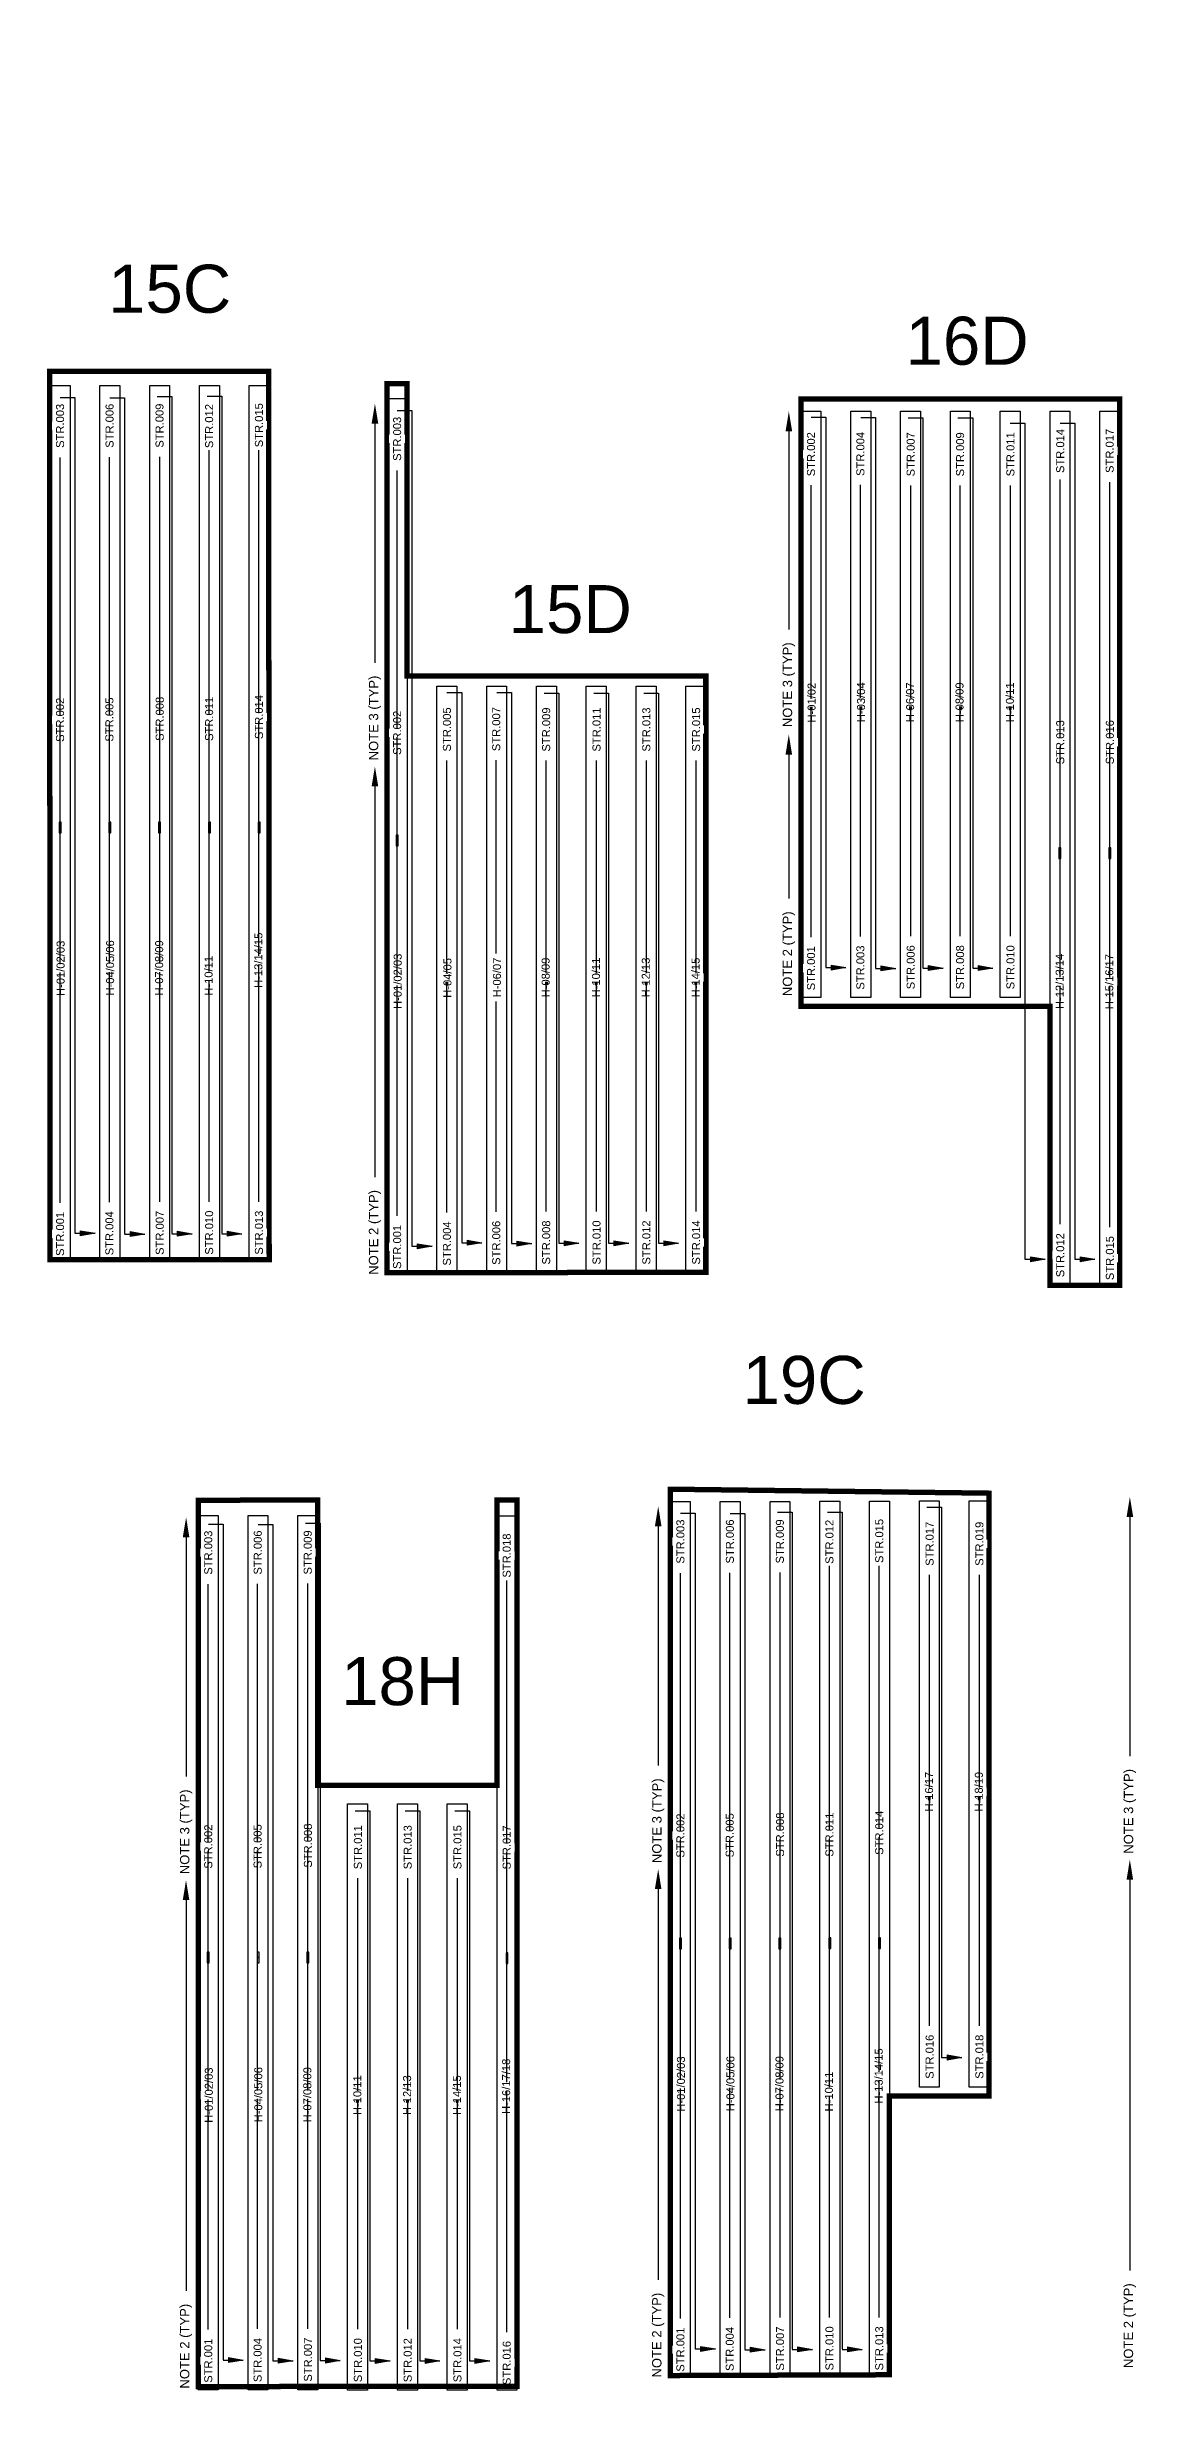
# Model space of a CAD drawing. Header units: feet. Extents: x -3 to 4075, y -14 to 63730.
# Drawn here: x 1572 to 1980, y 130 to 1009 of the extents above; entities that cross this region are included whole.
import ezdxf
from ezdxf import colors
from ezdxf.entities.mleader import LeaderData, LeaderLine
from ezdxf.math import Vec2, Vec3

# ---------------------------------------------------------------- set-up
doc = ezdxf.new("R2010")
doc.units = ezdxf.units.FT
doc.header["$MEASUREMENT"] = 0
for name, color, linetype in [('E-TEXT', 7, 'Continuous'), ('G-ANNO-TEXT', 1, 'Continuous'), ('JINKO', 210, 'Continuous'), ('PV-LBD ARCHETYPES', 7, 'Continuous'), ('PVcase PV Modules (detailed)', 142, 'Continuous'), ('PVcase PV Modules (optimised)', 142, 'Continuous')]:
    doc.layers.add(name, color=color, linetype=linetype)
doc.styles.add('NEI-A', font='arial.ttf')

# ---------------------------------------------------------------- blocks, each defined once
blk = doc.blocks.new('1P87@52DEG F TR ID3 PVBlock')
at = {"layer": 'PVcase PV Modules (detailed)', "color": 0}
blk.add_polyline3d([(-4.10355, -167.724, 0), (-3.35745, -167.724, 0), (-3.35745, -163.724, 0), (-4.10355, -163.724, 0)], close=True, dxfattribs=at)
blk.add_polyline3d([(-3.543975, -165.910525, 0), (-3.543975, -165.537475, 0), (-3.7305, -165.724, 0), (-3.917025, -165.537475, 0), (-3.917025, -165.910525, 0)], dxfattribs=at)
at = {"layer": 'PVcase PV Modules (optimised)', "color": 0}
for points in [[(0, 0, 0), (0, -327.727, 0), (-7.461, -327.727, 0), (-7.461, 0, 0)], [(-4.10355, -167.724, 0), (-3.35745, -167.724, 0), (-3.35745, -163.724, 0), (-4.10355, -163.724, 0)]]:
    blk.add_polyline3d(points, close=True, dxfattribs=at)
blk.add_polyline3d([(-3.543975, -165.910525, 0), (-3.543975, -165.537475, 0), (-3.7305, -165.724, 0), (-3.917025, -165.537475, 0), (-3.917025, -165.910525, 0)], dxfattribs=at)
blk = doc.blocks.new('1P58@52DEG F TR ID3 PVBlock')
at = {"layer": 'PVcase PV Modules (detailed)', "color": 0}
blk.add_polyline3d([(-4.10355, -111.909, 0), (-3.35745, -111.909, 0), (-3.35745, -107.909, 0), (-4.10355, -107.909, 0)], close=True, dxfattribs=at)
blk.add_polyline3d([(-3.543975, -110.095525, 0), (-3.543975, -109.722475, 0), (-3.7305, -109.909, 0), (-3.917025, -109.722475, 0), (-3.917025, -110.095525, 0)], dxfattribs=at)
at = {"layer": 'PVcase PV Modules (optimised)', "color": 0}
for points in [[(0, 0, 0), (0, -219.818, 0), (-7.461, -219.818, 0), (-7.461, 0, 0)], [(-4.10355, -111.909, 0), (-3.35745, -111.909, 0), (-3.35745, -107.909, 0), (-4.10355, -107.909, 0)]]:
    blk.add_polyline3d(points, close=True, dxfattribs=at)
blk.add_polyline3d([(-3.543975, -110.095525, 0), (-3.543975, -109.722475, 0), (-3.7305, -109.909, 0), (-3.917025, -109.722475, 0), (-3.917025, -110.095525, 0)], dxfattribs=at)
blk = doc.blocks.new('_ClosedBlank')
at = {"color": 0, "linetype": 'ByBlock', "lineweight": -2}
for p, q in [((-1, 0.17), (0, 0)), ((-1, 0.17), (-1, -0.17)), ((0, 0), (-1, -0.17))]:
    blk.add_line(p, q, dxfattribs=at)
blk = doc.blocks.new('AR')
h = blk.add_hatch(color=256)
h.dxf.hatch_style = 1
h.paths.add_polyline_path([(0, 0.03), (0, -0.03), (0.18, 0)])
at = {"xscale": 0.1800047113158301, "yscale": 0.1800047113158301, "zscale": 0.1800047113158301}
blk.add_blockref('_ClosedBlank', (0.18, 0), dxfattribs=at)

msp = doc.modelspace()

# ---------------------------------------------------------------- linework, layer by layer
at = {"const_width": 2}
for points in [[(1655.56, 887.24), (1573.49, 887.24), (1573.69, 554.21), (1655.75, 554.21)], [(1806.05, 135.91), (1888.12, 136.19), (1888.12, 240.73), (1925.43, 240.73), (1925.43, 466.71), (1806.05, 468.2)]]:
    msp.add_lwpolyline(points, close=True, dxfattribs=at)
for points in [[(1699.94, 882.63), (1707.4, 882.63), (1707.4, 773.11), (1819.32, 773.11), (1819.32, 549.52), (1699.94, 549.34), (1699.94, 882.63)], [(1854.99, 649.24), (1948.25, 649.24), (1948.25, 544.69), (1974.36, 544.69), (1974.36, 876.97), (1854.99, 876.97), (1854.99, 649.24)], [(1748.57, 464.16), (1748.57, 131.88), (1629.2, 131.77), (1629.2, 464.05), (1673.96, 464.16), (1673.96, 357.22), (1741.11, 357.22), (1741.11, 464.16), (1748.57, 464.16)]]:
    msp.add_lwpolyline(points, dxfattribs=at)
at = {"layer": 'E-TEXT'}
for p, q in [((1577.45, 877.47), (1582.95, 877.47)), ((1582.95, 877.47), (1582.95, 564.21)), ((1596.11, 877.38), (1601.61, 877.38)), ((1601.61, 877.38), (1601.61, 563.92)), ((1613.83, 877.91), (1619.32, 877.91)), ((1619.32, 877.91), (1619.32, 564.04)), ((1703.71, 872.6), (1709.21, 872.6)), ((1709.21, 872.6), (1709.21, 559.35)), ((1858.75, 870.11, -0.13), (1864.25, 870.11, -0.13)), ((1864.25, 870.11, -0.13), (1864.25, 663.8, -0.13)), ((1877.41, 870.03, -0.13), (1882.91, 870.03, -0.13)), ((1882.91, 870.03, -0.13), (1882.91, 663.51, -0.13)), ((1895.13, 869.86, -0.13), (1900.63, 869.86, -0.13)), ((1900.63, 869.86, -0.13), (1900.63, 663.63, -0.13)), ((1913.78, 869.86, -0.13), (1919.28, 869.86, -0.13)), ((1577.44, 575.55), (1577.44, 855.03)), ((1595.92, 575.8), (1595.92, 855.14)), ((1614.77, 575.92), (1614.77, 855.27)), ((1633.28, 575.92), (1633.28, 857.75)), ((1651.93, 575.92), (1651.93, 857.75)), ((1703.7, 570.68), (1703.7, 850.17)), ((1858.74, 675.14, -0.13), (1858.74, 844.59, -0.13)), ((1877.23, 675.39, -0.13), (1877.23, 844.7, -0.13)), ((1896.07, 675.51, -0.13), (1896.07, 844.54, -0.13)), ((1914.58, 675.51, -0.13), (1914.58, 844.54, -0.13)), ((1933.44, 675.51, -0.13), (1933.44, 844.54, -0.13)), ((1952.09, 567.56), (1952.09, 846.75)), ((1970.68, 566.46), (1970.68, 845.8)), ((1722.36, 766.94), (1727.86, 766.94)), ((1727.86, 766.94), (1727.86, 560.63)), ((1741.02, 766.85), (1746.52, 766.85)), ((1746.52, 766.85), (1746.52, 560.33)), ((1758.74, 766.69), (1764.23, 766.69)), ((1777.39, 766.69), (1782.89, 766.69)), ((1782.89, 766.69), (1782.89, 560.45)), ((1796.04, 766.69), (1801.54, 766.69)), ((1722.35, 571.96), (1722.35, 741.41)), ((1740.83, 572.22), (1740.83, 741.52)), ((1759.53, 572.33), (1759.53, 741.36)), ((1778.39, 572.33), (1778.39, 741.36)), ((1797.05, 572.33), (1797.05, 741.36)), ((1815.7, 572.33), (1815.7, 741.36)), ((1864.25, 663.76, -0.13), (1871.81, 663.76, -0.13)), ((1882.91, 663.47, -0.13), (1890.47, 663.47, -0.13)), ((1900.63, 663.58, -0.13), (1908.18, 663.58, -0.13)), ((1582.95, 564.17), (1590.51, 564.17)), ((1601.61, 563.87), (1609.17, 563.87)), ((1619.32, 563.99), (1626.88, 563.99)), ((1709.21, 559.3), (1716.77, 559.3)), ((1727.86, 560.58), (1735.42, 560.58)), ((1746.52, 560.29), (1754.08, 560.29)), ((1782.89, 560.4), (1790.44, 560.4)), ((1809.82, 459.17), (1815.32, 459.17)), ((1815.32, 459.17), (1815.32, 145.91)), ((1828.48, 459.08), (1833.98, 459.08)), ((1833.98, 459.08), (1833.98, 145.62)), ((1846.19, 459.61), (1851.69, 459.61)), ((1851.69, 459.61), (1851.69, 145.74)), ((1902.15, 461.42), (1907.65, 461.42)), ((1632.96, 455.03), (1638.46, 455.03)), ((1638.46, 455.03), (1638.46, 141.77)), ((1651.62, 454.94), (1657.12, 454.94)), ((1657.12, 454.94), (1657.12, 141.48)), ((1669.34, 455.47), (1674.83, 455.47)), ((1674.83, 455.47), (1674.83, 141.6)), ((1865.64, 157.62), (1865.64, 439.45)), ((1884.3, 157.62), (1884.3, 439.45)), ((1632.95, 153.11), (1632.95, 432.59)), ((1651.43, 153.36), (1651.43, 432.7)), ((1670.28, 153.48), (1670.28, 432.83)), ((1744.74, 152.14), (1744.74, 433.97)), ((1809.81, 157.25), (1809.81, 436.74)), ((1828.29, 157.5), (1828.29, 436.84)), ((1847.14, 157.62), (1847.14, 436.97)), ((1903.16, 267.07), (1903.16, 436.09)), ((1921.81, 267.07), (1921.81, 436.09)), ((1687.99, 347.66), (1693.49, 347.66)), ((1693.49, 347.66), (1693.49, 141.43)), ((1706.64, 347.66), (1712.14, 347.66)), ((1725.29, 347.66), (1730.79, 347.66)), ((1688.99, 153.31), (1688.99, 322.34)), ((1707.65, 153.31), (1707.65, 322.34)), ((1726.3, 153.31), (1726.3, 322.34)), ((1638.46, 141.73), (1646.02, 141.73)), ((1657.12, 141.43), (1664.68, 141.43)), ((1674.83, 141.55), (1682.39, 141.55)), ((1693.49, 141.38), (1701.04, 141.38)), ((1815.32, 145.87), (1822.88, 145.87)), ((1833.98, 145.58), (1841.54, 145.58)), ((1851.69, 145.69), (1859.25, 145.69))]:
    msp.add_line(p, q, dxfattribs=at)

# ---------------------------------------------------------------- block references
at = {"layer": 'E-TEXT', "xscale": 30.78777906583937, "yscale": 30.78777906583937, "zscale": 30.78777906583937}
for p in [(1866.27, 663.76, -0.13), (1884.93, 663.47, -0.13), (1902.64, 663.58, -0.13), (1584.97, 564.17), (1603.62, 563.87), (1621.34, 563.99), (1711.22, 559.3), (1729.88, 560.58), (1748.53, 560.29), (1784.9, 560.4), (1959.53, 554.41), (1640.48, 141.73), (1659.13, 141.43), (1676.85, 141.55), (1695.5, 141.38), (1817.34, 145.87), (1835.99, 145.58), (1853.71, 145.69)]:
    msp.add_blockref('AR', p, dxfattribs=at)
at = {"layer": 'JINKO'}
for name, p in [('1P87@52DEG F TR ID3 PVBlock', (1581.15, 881.94)), ('1P87@52DEG F TR ID3 PVBlock', (1599.8, 881.94)), ('1P87@52DEG F TR ID3 PVBlock', (1618.45, 881.94)), ('1P87@52DEG F TR ID3 PVBlock', (1637.1, 881.94)), ('1P87@52DEG F TR ID3 PVBlock', (1655.75, 881.94)), ('1P87@52DEG F TR ID3 PVBlock', (1707.4, 877.07)), ('1P58@52DEG F TR ID3 PVBlock', (1862.45, 872.42, -0.13)), ('1P58@52DEG F TR ID3 PVBlock', (1881.1, 872.42, -0.13)), ('1P58@52DEG F TR ID3 PVBlock', (1899.75, 872.42, -0.13)), ('1P58@52DEG F TR ID3 PVBlock', (1918.4, 872.42, -0.13)), ('1P58@52DEG F TR ID3 PVBlock', (1937.06, 872.42, -0.13)), ('1P87@52DEG F TR ID3 PVBlock', (1955.71, 872.42)), ('1P87@52DEG F TR ID3 PVBlock', (1974.36, 872.42)), ('1P58@52DEG F TR ID3 PVBlock', (1726.06, 769.28)), ('1P58@52DEG F TR ID3 PVBlock', (1744.71, 769.28)), ('1P58@52DEG F TR ID3 PVBlock', (1763.36, 769.28)), ('1P58@52DEG F TR ID3 PVBlock', (1782.01, 769.28)), ('1P58@52DEG F TR ID3 PVBlock', (1800.66, 769.28)), ('1P58@52DEG F TR ID3 PVBlock', (1819.32, 769.28)), ('1P87@52DEG F TR ID3 PVBlock', (1636.66, 458.31)), ('1P87@52DEG F TR ID3 PVBlock', (1655.31, 458.31)), ('1P87@52DEG F TR ID3 PVBlock', (1673.96, 458.31)), ('1P87@52DEG F TR ID3 PVBlock', (1748.57, 458.16)), ('1P87@52DEG F TR ID3 PVBlock', (1813.51, 463.64)), ('1P87@52DEG F TR ID3 PVBlock', (1832.17, 463.64)), ('1P87@52DEG F TR ID3 PVBlock', (1850.82, 463.64)), ('1P87@52DEG F TR ID3 PVBlock', (1869.47, 463.76)), ('1P87@52DEG F TR ID3 PVBlock', (1888.12, 463.76)), ('1P58@52DEG F TR ID3 PVBlock', (1906.77, 463.79)), ('1P58@52DEG F TR ID3 PVBlock', (1925.43, 463.79)), ('1P58@52DEG F TR ID3 PVBlock', (1692.61, 350.25)), ('1P58@52DEG F TR ID3 PVBlock', (1711.26, 350.25)), ('1P58@52DEG F TR ID3 PVBlock', (1729.92, 350.25))]:
    msp.add_blockref(name, p, dxfattribs=at)

# ---------------------------------------------------------------- texts
at = {"layer": 'PV-LBD ARCHETYPES', "style": 'NEI-A'}
for s, p in [('15C', (1595.41, 909.27)), ('16D', (1894.14, 889.77)), ('15D', (1745.48, 789.15))]:
    msp.add_text(s, height=18, dxfattribs=at).set_placement(p)
at = {"layer": 'PV-LBD ARCHETYPES', "char_height": 18, "attachment_point": 5, "style": 'NEI-A'}
for s, insert, width in [(' 19C', (1856.15, 509.05, 5.56), 29.5685), (' 18H', (1705.78, 396.11), 41.5348)]:
    msp.add_mtext(s, dxfattribs=dict(at, insert=insert, width=width))

# ---------------------------------------------------------------- leaders
at = {"layer": 'G-ANNO-TEXT'}
ml = msp.add_multileader_mtext('Standard', dxfattribs=at)
ml.set_content('NOTE 3 (TYP)', color=256, style='NEI-A')
ml.set_leader_properties()
ml.build(insert=Vec2(0, 0))
ml.multileader.update_dxf_attribs({"dogleg_length": 0.0625, "arrow_head_size": 7.5, "scale": 60})
ctx = ml.context
ctx.base_point, ctx.scale, ctx.char_height, ctx.arrow_head_size, ctx.landing_gap_size, ctx.plane_origin, ctx.plane_x_axis, ctx.plane_y_axis = Vec3(1850.42, 748.5, -0.13), 60, 3.5, 7.5, 5.4, Vec3(1928.55, 679.23, -0.13), Vec3(0, 1), Vec3(-1, 0)
notes = []
notes.append((ctx, [(1, (1, 1, 0), (1850.42, 794.29, -0.13), (0, -1), 3.75, [(0, [(1850.42, 872.31, -0.13)], 0, [])])]))
ctx.mtext.insert, ctx.mtext.text_direction, ctx.mtext.rotation, ctx.mtext.width, ctx.mtext.flow_direction = Vec3(1848.15, 753.9, -0.13), Vec3(0, 1), 1.570796, 1027, 5
ml = msp.add_multileader_mtext('Standard', dxfattribs=at)
ml.set_content('NOTE 3 (TYP)', color=256, style='NEI-A')
ml.set_leader_properties()
ml.build(insert=Vec2(0, 0))
ml.multileader.update_dxf_attribs({"dogleg_length": 0.0625, "arrow_head_size": 7.5, "scale": 60})
ctx = ml.context
ctx.base_point, ctx.scale, ctx.char_height, ctx.arrow_head_size, ctx.landing_gap_size, ctx.plane_origin, ctx.plane_x_axis, ctx.plane_y_axis = Vec3(1695.37, 736.03), 60, 3.5, 7.5, 5.4, Vec3(1773.51, 666.76), Vec3(0, 1), Vec3(-1, 0)
notes.append((ctx, [(1, (1, 1, 0), (1695.37, 781.81), (0, -1), 3.75, [(0, [(1695.37, 875.23)], 0, [])])]))
ctx.mtext.insert, ctx.mtext.text_direction, ctx.mtext.rotation, ctx.mtext.width, ctx.mtext.flow_direction = Vec3(1693.11, 741.43), Vec3(0, 1), 1.570796, 1027, 5
ml = msp.add_multileader_mtext('Standard', dxfattribs=at)
ml.set_content('NOTE 2 (TYP)', color=256, style='NEI-A')
ml.set_leader_properties()
ml.build(insert=Vec2(0, 0))
ml.multileader.update_dxf_attribs({"dogleg_length": 0.0625, "arrow_head_size": 7.5, "scale": 60})
ctx = ml.context
ctx.base_point, ctx.scale, ctx.char_height, ctx.arrow_head_size, ctx.landing_gap_size, ctx.plane_origin, ctx.plane_x_axis, ctx.plane_y_axis = Vec3(1850.4, 647.65, -0.13), 60, 3.5, 7.5, 5.4, Vec3(1928.54, 578.38, -0.13), Vec3(0, 1), Vec3(-1, 0)
notes.append((ctx, [(1, (1, 1, 0), (1850.4, 693.43, -0.13), (0, -1), 3.75, [(0, [(1850.4, 751.12, -0.13)], 0, [])])]))
ctx.mtext.insert, ctx.mtext.text_direction, ctx.mtext.rotation, ctx.mtext.width, ctx.mtext.flow_direction = Vec3(1848.14, 653.05, -0.13), Vec3(0, 1), 1.570796, 55.295, 5
ml = msp.add_multileader_mtext('Standard', dxfattribs=at)
ml.set_content('NOTE 2 (TYP)', color=256, style='NEI-A')
ml.set_leader_properties()
ml.build(insert=Vec2(0, 0))
ml.multileader.update_dxf_attribs({"dogleg_length": 0.0625, "arrow_head_size": 7.5, "scale": 60})
ctx = ml.context
ctx.base_point, ctx.scale, ctx.char_height, ctx.arrow_head_size, ctx.landing_gap_size, ctx.plane_origin, ctx.plane_x_axis, ctx.plane_y_axis = Vec3(1695.36, 543.19), 60, 3.5, 7.5, 5.4, Vec3(1773.49, 473.92), Vec3(0, 1), Vec3(-1, 0)
notes.append((ctx, [(1, (1, 1, 0), (1695.36, 588.98), (0, -1), 3.75, [(0, [(1695.36, 739.2)], 0, [])])]))
ctx.mtext.insert, ctx.mtext.text_direction, ctx.mtext.rotation, ctx.mtext.width, ctx.mtext.flow_direction = Vec3(1693.09, 548.59), Vec3(0, 1), 1.570796, 55.295, 5
for ctx, leaders in notes:
    for number, flags, end, landing, length, lines in leaders:
        leader = LeaderData()
        leader.index, (leader.has_last_leader_line, leader.has_dogleg_vector, leader.attachment_direction) = number, flags
        leader.last_leader_point, leader.dogleg_vector, leader.dogleg_length = Vec3(end), Vec3(landing), length
        for number, points, colour, breaks in lines:
            line = LeaderLine()
            line.index, line.vertices, line.color, line.breaks = number, Vec3.list(points), colors.encode_raw_color(colour), breaks
            leader.lines.append(line)
        ctx.leaders.append(leader)

# ---------------------------------------------------------------- next in the draw order: texts
at = {"layer": 'G-ANNO-TEXT', "char_height": 3, "attachment_point": 5, "rotation": 90, "style": 'NEI-A', "bg_fill": 3, "box_fill_scale": 1.5, "bg_fill_color": 256, "bg_fill_transparency": 0}
for s, width, insert in [('STR.003', 0.0963, (1577.44, 866.85)), ('STR.006', 0.0823, (1595.98, 866.9)), ('STR.009', 0.0823, (1614.7, 866.93)), ('STR.012', 0.0963, (1633.28, 866.78)), ('STR.015', 0.0963, (1651.93, 867.09)), ('STR.003', 0.0963, (1703.7, 861.98)), ('STR.002', 0.0963, (1858.74, 856.23, -0.13)), ('STR.004', 0.0963, (1877.23, 856.34, -0.13)), ('STR.007', 0.0963, (1896.07, 856.18, -0.13)), ('STR.009', 0.0963, (1914.58, 856.18, -0.13)), ('STR.011', 0.0963, (1933.44, 856.18, -0.13)), ('STR.014', 0.0963, (1952.09, 857.43)), ('STR.017', 0.0823, (1970.61, 857.47)), ('STR.002', 0.0963, (1577.44, 756.64)), ('STR.005', 0.0963, (1595.92, 756.75)), ('STR.008', 0.0963, (1614.77, 757.01)), ('STR.011', 0.0963, (1633.28, 756.99)), ('STR.014', 0.0963, (1651.93, 757.69)), ('STR.002', 0.0963, (1703.7, 751.77)), ('STR.005', 0.0963, (1722.35, 753.05)), ('STR.007', 0.0963, (1740.83, 753.16)), ('STR.009', 0.0963, (1759.53, 753)), ('STR.011', 0.0963, (1778.39, 753)), ('STR.013', 0.0963, (1797.05, 753)), ('STR.015', 0.0963, (1815.7, 753)), ('STR.013', 0.0963, (1952.09, 748.23)), ('STR.016', 0.0963, (1970.68, 748.24)), ('STR.001', 0.0823, (1858.74, 663.5, -0.13)), ('STR.003', 0.0823, (1877.23, 663.75, -0.13)), ('STR.006', 0.0823, (1896.07, 663.87, -0.13)), ('STR.008', 0.0823, (1914.58, 663.87, -0.13)), ('STR.001', 0.0823, (1577.44, 563.91)), ('STR.004', 0.0823, (1595.92, 564.16)), ('STR.007', 0.0963, (1614.77, 564.31)), ('STR.010', 0.0963, (1633.28, 564.38)), ('STR.001', 0.0823, (1703.7, 559.04)), ('STR.004', 0.0823, (1722.35, 560.32)), ('STR.006', 0.0823, (1740.83, 560.57)), ('STR.008', 0.0823, (1759.53, 560.69)), ('STR.012', 0.0823, (1797.05, 560.69)), ('STR.012', 0.0823, (1952.09, 555.92)), ('STR.015', 0.0963, (1884.3, 448.79)), ('STR.006', 0.0823, (1651.49, 444.46)), ('STR.009', 0.0823, (1670.21, 444.49)), ('STR.018', 0.0963, (1744.74, 443.32)), ('STR.006', 0.0823, (1828.35, 448.6)), ('STR.009', 0.0823, (1847.07, 448.63)), ('STR.012', 0.0963, (1865.64, 448.48)), ('STR.017', 0.0963, (1903.16, 447.74)), ('STR.019', 0.0963, (1921.81, 447.74)), ('STR.008', 0.0963, (1670.28, 334.57)), ('STR.005', 0.0963, (1828.29, 338.45)), ('STR.008', 0.0963, (1847.14, 338.71)), ('STR.011', 0.0963, (1865.64, 338.69)), ('STR.014', 0.0963, (1884.3, 339.39)), ('STR.005', 0.0963, (1651.43, 334.31)), ('STR.011', 0.0963, (1688.99, 333.98)), ('STR.013', 0.0963, (1707.65, 333.98)), ('STR.015', 0.0963, (1726.3, 333.98)), ('STR.017', 0.0963, (1744.74, 333.91)), ('STR.016', 0.0823, (1903.16, 255.43)), ('STR.004', 0.0823, (1651.43, 141.72)), ('STR.007', 0.0963, (1670.28, 141.87)), ('STR.010', 0.0823, (1688.99, 141.67)), ('STR.012', 0.0823, (1707.65, 141.67)), ('STR.004', 0.0823, (1828.29, 145.86)), ('STR.007', 0.0963, (1847.14, 146.02)), ('STR.010', 0.0963, (1865.64, 146.09))]:
    msp.add_mtext_dynamic_manual_height_columns(s, width=width, gutter_width=0.561, heights=[0], dxfattribs=dict(at, insert=insert))
at = {"layer": 'G-ANNO-TEXT', "char_height": 3, "width": 0.0823, "attachment_point": 5, "rotation": 90, "style": 'NEI-A', "bg_fill": 3, "box_fill_scale": 1.5, "bg_fill_color": 256, "bg_fill_transparency": 0}
for s, insert in [('H-01/02', (1858.95, 763.07, -0.13)), ('H-03/04', (1877.48, 763.22, -0.13)), ('H-06/07', (1895.86, 763.22, -0.13)), ('H-08/09', (1914.37, 763.22, -0.13)), ('H-10/11', (1933.23, 763.22, -0.13)), ('H-13/14/15', (1651.72, 666.5)), ('H-01/02/03', (1577.64, 663.47)), ('H-04/05/06', (1596.18, 663.63)), ('H-07/08/09', (1614.56, 663.63)), ('H-10/11', (1633.07, 660.68)), ('H-01/02/03', (1703.9, 658.61)), ('H-12/13/14', (1951.88, 658.57)), ('H-15/16/17', (1970.47, 658.49)), ('H-04/05', (1722.55, 659.89)), ('H-08/09', (1759.33, 660.04)), ('H-10/11', (1778.19, 660.04)), ('H-12/13', (1796.84, 660.04)), ('H-14/15', (1815.49, 660.04)), ('H-16/17', (1902.95, 354.78)), ('H-18/19', (1921.6, 354.78)), ('H-04/05/06', (1828.55, 245.33)), ('H-07/08/09', (1846.93, 245.33)), ('H-13/14/15', (1884.09, 248.21)), ('H-04/05/06', (1651.69, 241.19)), ('H-07/08/09', (1670.07, 241.19)), ('H-10/11', (1688.79, 241.02)), ('H-12/13', (1707.44, 241.02)), ('H-14/15', (1726.09, 241.02)), ('H-16/17/18', (1744.54, 244.33)), ('H-10/11', (1865.44, 242.38))]:
    msp.add_mtext(s, dxfattribs=dict(at, insert=insert))
at = {"layer": 'G-ANNO-TEXT', "insert": (1741.09, 660.04), "char_height": 3, "attachment_point": 5, "rotation": 90, "style": 'NEI-A', "bg_fill": 3, "box_fill_scale": 1.5, "bg_fill_color": 256, "bg_fill_transparency": 0}
msp.add_mtext('H-06/07', dxfattribs=at)

# ---------------------------------------------------------------- next in the draw order: linework, layer by layer
at = {"layer": 'E-TEXT'}
for p, q in [((1632.48, 877.93), (1637.98, 877.93)), ((1637.98, 877.93), (1637.98, 564.04)), ((1919.28, 869.86, -0.13), (1919.28, 663.63, -0.13)), ((1933.37, 867.91, -0.13), (1938.87, 867.91, -0.13)), ((1952.02, 867.91), (1957.52, 867.91)), ((1957.52, 867.91), (1957.52, 554.45)), ((1764.23, 766.69), (1764.23, 560.45)), ((1801.54, 766.69), (1801.54, 560.45)), ((1919.28, 663.58, -0.13), (1926.84, 663.58, -0.13)), ((1637.98, 563.99), (1645.53, 563.99)), ((1764.23, 560.4), (1771.79, 560.4)), ((1801.54, 560.4), (1809.1, 560.4)), ((1938.87, 554.41, -0.13), (1946.42, 554.41, -0.13)), ((1957.52, 554.41), (1965.08, 554.41)), ((1864.85, 459.64), (1870.34, 459.64)), ((1870.34, 459.64), (1870.34, 145.74)), ((1907.65, 461.42), (1907.65, 255.18)), ((1712.14, 347.66), (1712.14, 141.43)), ((1907.65, 255.14), (1915.21, 255.14)), ((1712.14, 141.38), (1719.7, 141.38)), ((1870.34, 145.69), (1877.9, 145.69))]:
    msp.add_line(p, q, dxfattribs=at)

# ---------------------------------------------------------------- next in the draw order: block references
at = {"layer": 'E-TEXT', "xscale": 30.78777906583937, "yscale": 30.78777906583937, "zscale": 30.78777906583937}
for p in [(1921.29, 663.58, -0.13), (1639.99, 563.99), (1766.25, 560.4), (1803.55, 560.4), (1940.88, 554.41, -0.13), (1909.67, 255.14), (1714.15, 141.38), (1872.36, 145.69)]:
    msp.add_blockref('AR', p, dxfattribs=at)

# ---------------------------------------------------------------- next in the draw order: leaders
at = {"layer": 'G-ANNO-TEXT'}
ml = msp.add_multileader_mtext('Standard', dxfattribs=at)
ml.set_content('NOTE 3 (TYP)', color=256, style='NEI-A')
ml.set_leader_properties()
ml.build(insert=Vec2(0, 0))
ml.multileader.update_dxf_attribs({"dogleg_length": 0.0625, "arrow_head_size": 7.5, "scale": 60})
ctx = ml.context
ctx.base_point, ctx.scale, ctx.char_height, ctx.arrow_head_size, ctx.landing_gap_size, ctx.plane_origin, ctx.plane_x_axis, ctx.plane_y_axis = Vec3(1624.63, 318.45), 60, 3.5, 7.5, 5.4, Vec3(1702.76, 249.19), Vec3(0, 1), Vec3(-1, 0)
notes = []
notes.append((ctx, [(1, (1, 1, 0), (1624.63, 364.24), (0, -1), 3.75, [(0, [(1624.63, 457.66)], 0, [])])]))
ctx.mtext.insert, ctx.mtext.text_direction, ctx.mtext.rotation, ctx.mtext.width, ctx.mtext.flow_direction = Vec3(1622.36, 323.85), Vec3(0, 1), 1.570796, 1027, 5
ml = msp.add_multileader_mtext('Standard', dxfattribs=at)
ml.set_content('NOTE 3 (TYP)', color=256, style='NEI-A')
ml.set_leader_properties()
ml.build(insert=Vec2(0, 0))
ml.multileader.update_dxf_attribs({"dogleg_length": 0.0625, "arrow_head_size": 7.5, "scale": 60})
ctx = ml.context
ctx.base_point, ctx.scale, ctx.char_height, ctx.arrow_head_size, ctx.landing_gap_size, ctx.plane_origin, ctx.plane_x_axis, ctx.plane_y_axis = Vec3(1801.48, 322.6), 60, 3.5, 7.5, 5.4, Vec3(1879.62, 253.33), Vec3(0, 1), Vec3(-1, 0)
notes.append((ctx, [(1, (1, 1, 0), (1801.48, 368.38), (0, -1), 3.75, [(0, [(1801.48, 461.8)], 0, [])])]))
ctx.mtext.insert, ctx.mtext.text_direction, ctx.mtext.rotation, ctx.mtext.width, ctx.mtext.flow_direction = Vec3(1799.22, 328), Vec3(0, 1), 1.570796, 1027, 5
ml = msp.add_multileader_mtext('Standard', dxfattribs=at)
ml.set_content('NOTE 2 (TYP)', color=256, style='NEI-A')
ml.set_leader_properties()
ml.build(insert=Vec2(0, 0))
ml.multileader.update_dxf_attribs({"dogleg_length": 0.0625, "arrow_head_size": 7.5, "scale": 60})
ctx = ml.context
ctx.base_point, ctx.scale, ctx.char_height, ctx.arrow_head_size, ctx.landing_gap_size, ctx.plane_origin, ctx.plane_x_axis, ctx.plane_y_axis = Vec3(1801.47, 129.76), 60, 3.5, 7.5, 5.4, Vec3(1879.6, 60.49), Vec3(0, 1), Vec3(-1, 0)
notes.append((ctx, [(1, (1, 1, 0), (1801.47, 175.55), (0, -1), 3.75, [(0, [(1801.47, 325.77)], 0, [])])]))
ctx.mtext.insert, ctx.mtext.text_direction, ctx.mtext.rotation, ctx.mtext.width, ctx.mtext.flow_direction = Vec3(1799.2, 135.16), Vec3(0, 1), 1.570796, 55.295, 5
ml = msp.add_multileader_mtext('Standard', dxfattribs=at)
ml.set_content('NOTE 2 (TYP)', color=256, style='NEI-A')
ml.set_leader_properties()
ml.build(insert=Vec2(0, 0))
ml.multileader.update_dxf_attribs({"dogleg_length": 0.0625, "arrow_head_size": 7.5, "scale": 60})
ctx = ml.context
ctx.base_point, ctx.scale, ctx.char_height, ctx.arrow_head_size, ctx.landing_gap_size, ctx.plane_origin, ctx.plane_x_axis, ctx.plane_y_axis = Vec3(1624.61, 125.62), 60, 3.5, 7.5, 5.4, Vec3(1702.74, 56.35), Vec3(0, 1), Vec3(-1, 0)
notes.append((ctx, [(1, (1, 1, 0), (1624.61, 171.4), (0, -1), 3.75, [(0, [(1624.61, 321.63)], 0, [])])]))
ctx.mtext.insert, ctx.mtext.text_direction, ctx.mtext.rotation, ctx.mtext.width, ctx.mtext.flow_direction = Vec3(1622.34, 131.02), Vec3(0, 1), 1.570796, 55.295, 5
for ctx, leaders in notes:
    for number, flags, end, landing, length, lines in leaders:
        leader = LeaderData()
        leader.index, (leader.has_last_leader_line, leader.has_dogleg_vector, leader.attachment_direction) = number, flags
        leader.last_leader_point, leader.dogleg_vector, leader.dogleg_length = Vec3(end), Vec3(landing), length
        for number, points, colour, breaks in lines:
            line = LeaderLine()
            line.index, line.vertices, line.color, line.breaks = number, Vec3.list(points), colors.encode_raw_color(colour), breaks
            leader.lines.append(line)
        ctx.leaders.append(leader)

# ---------------------------------------------------------------- next in the draw order: texts
at = {"layer": 'G-ANNO-TEXT', "char_height": 3, "attachment_point": 5, "rotation": 90, "style": 'NEI-A', "bg_fill": 3, "box_fill_scale": 1.5, "bg_fill_color": 256, "bg_fill_transparency": 0}
for s, width, insert in [('STR.010', 0.0823, (1933.44, 663.87, -0.13)), ('STR.013', 0.0963, (1651.93, 564.38)), ('STR.010', 0.0823, (1778.39, 560.69)), ('STR.014', 0.0823, (1815.7, 560.69)), ('STR.015', 0.0963, (1970.68, 554.85)), ('STR.003', 0.0963, (1632.95, 444.41)), ('STR.003', 0.0963, (1809.81, 448.55)), ('STR.002', 0.0963, (1809.81, 338.34)), ('STR.002', 0.0963, (1632.95, 334.2)), ('STR.018', 0.0823, (1921.81, 255.43)), ('STR.001', 0.0823, (1632.95, 141.47)), ('STR.014', 0.0823, (1726.3, 141.67)), ('STR.001', 0.0823, (1809.81, 145.61)), ('STR.013', 0.0963, (1884.3, 146.09))]:
    msp.add_mtext_dynamic_manual_height_columns(s, width=width, gutter_width=0.561, heights=[0], dxfattribs=dict(at, insert=insert))
at = {"layer": 'G-ANNO-TEXT', "char_height": 3, "width": 0.0823, "attachment_point": 5, "rotation": 90, "style": 'NEI-A', "bg_fill": 3, "box_fill_scale": 1.5, "bg_fill_color": 256, "bg_fill_transparency": 0}
for insert in [(1810.01, 245.18), (1633.15, 241.03)]:
    msp.add_mtext('H-01/02/03', dxfattribs=dict(at, insert=insert))

# ---------------------------------------------------------------- next in the draw order: linework, layer by layer
at = {"layer": 'E-TEXT'}
for p, q in [((1938.87, 867.91, -0.13), (1938.87, 554.45, -0.13)), ((1730.79, 347.66), (1730.79, 141.43)), ((1730.79, 141.38), (1738.35, 141.38))]:
    msp.add_line(p, q, dxfattribs=at)

# ---------------------------------------------------------------- next in the draw order: block references
at = {"layer": 'E-TEXT', "xscale": 30.78777906583937, "yscale": 30.78777906583937, "zscale": 30.78777906583937}
msp.add_blockref('AR', (1732.81, 141.38), dxfattribs=at)

# ---------------------------------------------------------------- next in the draw order: leaders
at = {"layer": 'G-ANNO-TEXT'}
ml = msp.add_multileader_mtext('Standard', dxfattribs=at)
ml.set_content('NOTE 3 (TYP)', color=256, style='NEI-A')
ml.set_leader_properties()
ml.build(insert=Vec2(0, 0))
ml.multileader.update_dxf_attribs({"dogleg_length": 0.0625, "arrow_head_size": 7.5, "scale": 60})
ctx = ml.context
ctx.base_point, ctx.scale, ctx.char_height, ctx.arrow_head_size, ctx.landing_gap_size, ctx.plane_origin, ctx.plane_x_axis, ctx.plane_y_axis = Vec3(1978.17, 326.13), 60, 3.5, 7.5, 5.4, Vec3(2056.3, 256.86), Vec3(0, 1), Vec3(-1, 0)
notes = []
notes.append((ctx, [(1, (1, 1, 0), (1978.17, 371.92), (0, -1), 3.75, [(0, [(1978.17, 465.33)], 0, [])])]))
ctx.mtext.insert, ctx.mtext.text_direction, ctx.mtext.rotation, ctx.mtext.width, ctx.mtext.flow_direction = Vec3(1975.9, 331.53), Vec3(0, 1), 1.570796, 1027, 5
ml = msp.add_multileader_mtext('Standard', dxfattribs=at)
ml.set_content('NOTE 2 (TYP)', color=256, style='NEI-A')
ml.set_leader_properties()
ml.build(insert=Vec2(0, 0))
ml.multileader.update_dxf_attribs({"dogleg_length": 0.0625, "arrow_head_size": 7.5, "scale": 60})
ctx = ml.context
ctx.base_point, ctx.scale, ctx.char_height, ctx.arrow_head_size, ctx.landing_gap_size, ctx.plane_origin, ctx.plane_x_axis, ctx.plane_y_axis = Vec3(1978.15, 133.3), 60, 3.5, 7.5, 5.4, Vec3(2056.28, 64.03), Vec3(0, 1), Vec3(-1, 0)
notes.append((ctx, [(1, (1, 1, 0), (1978.15, 179.08), (0, -1), 3.75, [(0, [(1978.15, 329.3)], 0, [])])]))
ctx.mtext.insert, ctx.mtext.text_direction, ctx.mtext.rotation, ctx.mtext.width, ctx.mtext.flow_direction = Vec3(1975.88, 138.7), Vec3(0, 1), 1.570796, 55.295, 5
for ctx, leaders in notes:
    for number, flags, end, landing, length, lines in leaders:
        leader = LeaderData()
        leader.index, (leader.has_last_leader_line, leader.has_dogleg_vector, leader.attachment_direction) = number, flags
        leader.last_leader_point, leader.dogleg_vector, leader.dogleg_length = Vec3(end), Vec3(landing), length
        for number, points, colour, breaks in lines:
            line = LeaderLine()
            line.index, line.vertices, line.color, line.breaks = number, Vec3.list(points), colors.encode_raw_color(colour), breaks
            leader.lines.append(line)
        ctx.leaders.append(leader)

# ---------------------------------------------------------------- next in the draw order: texts
at = {"layer": 'G-ANNO-TEXT', "insert": (1744.74, 140.61), "char_height": 3, "attachment_point": 5, "rotation": 90, "style": 'NEI-A', "bg_fill": 3, "box_fill_scale": 1.5, "bg_fill_color": 256, "bg_fill_transparency": 0}
msp.add_mtext_dynamic_manual_height_columns('STR.016', width=0.0963, gutter_width=0.561, heights=[0], dxfattribs=at)

doc.saveas('drawing.dxf')
